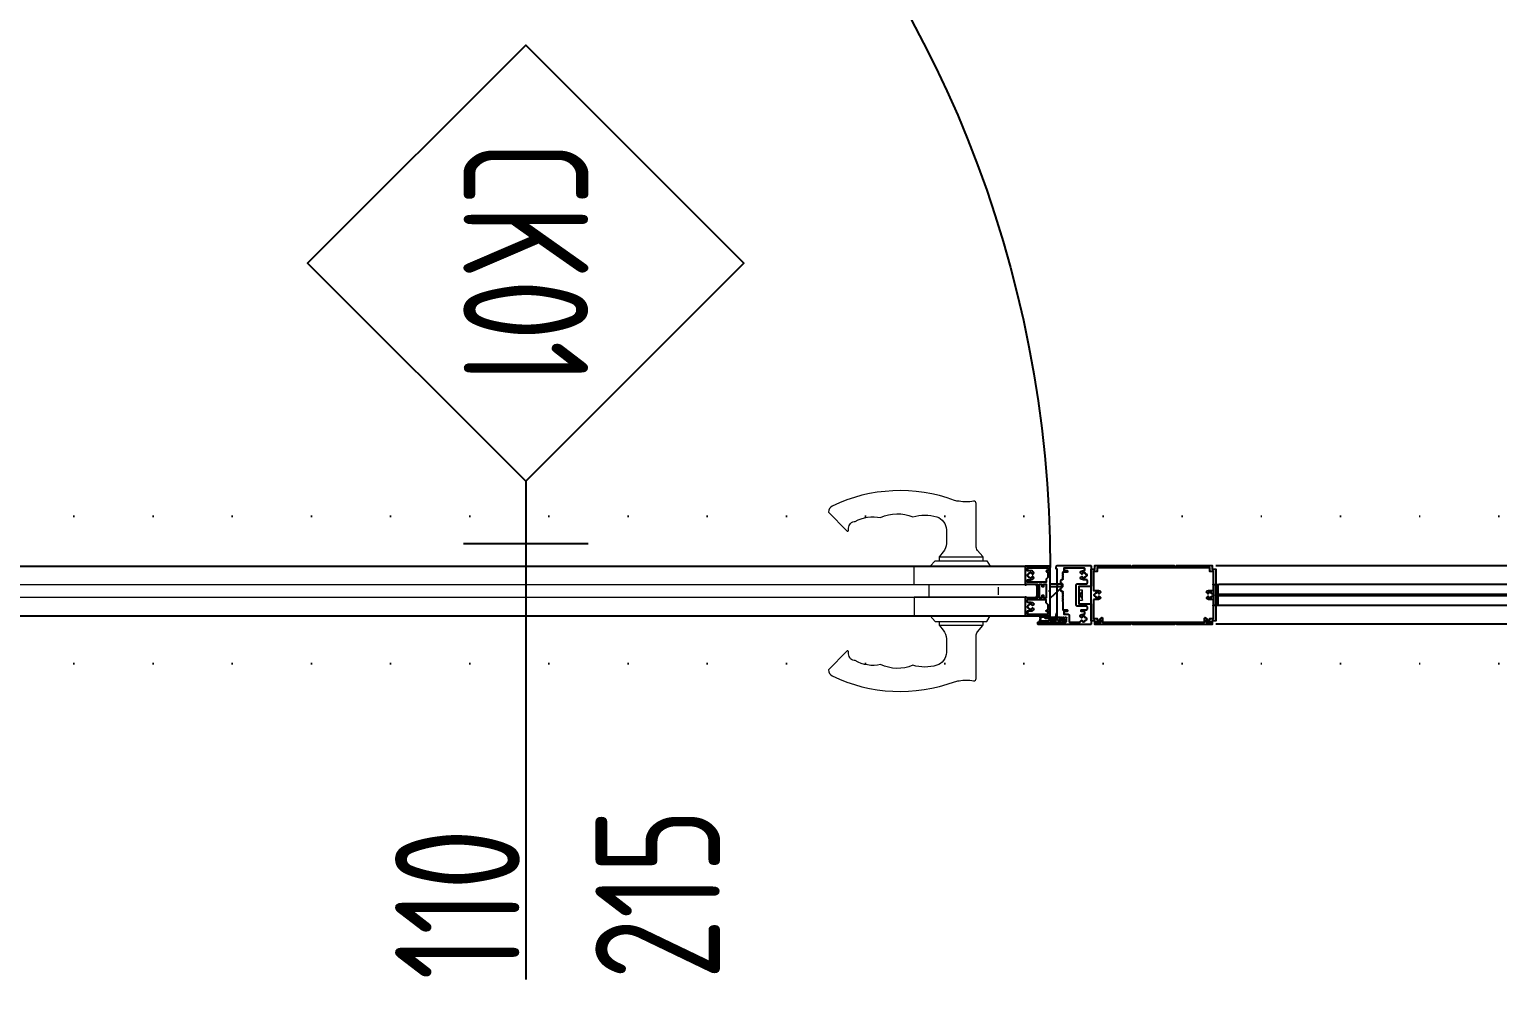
# Model space of a CAD drawing. Header units: centimetres. Extents: x 2289 to 5458, y 2057 to 4688.
# Drawn here: x 3831.7 to 3949.5, y 4006.4 to 4082.6 of the extents above; entities that cross this region are included whole.
import ezdxf
from ezdxf.enums import TextEntityAlignment as Align

# ---------------------------------------------------------------- set-up
doc = ezdxf.new("R2010")
doc.units = ezdxf.units.CM
doc.header["$LTSCALE"] = 50
for name, pattern in [('DOT2', [0.125, 0, -0.125]), ('HIDDEN', [0.375, 0.25, -0.125]), ('kesik cizgi', [9.525, 6.35, -3.175])]:
    doc.linetypes.add(name, pattern=pattern)
for name, color, linetype in [('BA_elev3', 8, 'Continuous'), ('BA_gor3', 163, 'Continuous'), ('BA_mat-cam', 131, 'Continuous'), ('BA_mat-metal', 122, 'Continuous'), ('BA_mat_metal', 122, 'Continuous'), ('BA_plan-iz-ust', 8, 'DOT2'), ('BA_sembol_no-kapi', 12, 'Continuous'), ('TRİMLİNE', 4, 'Continuous')]:
    doc.layers.add(name, color=color, linetype=linetype)
doc.layers.add('BA_guide', color=230, linetype='Continuous', plot=False)
doc.styles.add('text3', font='geniso.shx', dxfattribs={"width": 0.7})

# ---------------------------------------------------------------- blocks, each defined once
blk = doc.blocks.new('*U46')
blk.add_line((0, 10), (0, -70))
blk.add_lwpolyline([(0, 10), (35, 45), (0, 80), (-35, 45)], close=True)
at = {"layer": 'BA_guide'}
blk.add_line((-10, 0), (10, 0), dxfattribs=at)
at = {"color": 7, "style": 'text3', "width": 0.8}
blk.add_attdef('K00', text='', height=20, rotation=90, dxfattribs=at).set_placement((0, 45), align=Align.MIDDLE_CENTER)
blk.add_attdef('220', text='', height=20, rotation=90, dxfattribs=at).set_placement((5, -70), align=Align.TOP_LEFT)
blk.add_attdef('100', text='', height=20, rotation=90, dxfattribs=at).set_placement((0, -70), align=Align.BOTTOM_LEFT)
blk = doc.blocks.new('asda')
at = {"layer": 'BA_mat_metal', "linetype": 'Continuous'}
for points in [[(14102.03, 36649.95), (14102.03, 36651.47), (14101.91, 36651.47), (14101.73, 36651.47), (14101.73, 36651.59), (14101.48, 36651.59, -0.414214), (14101.43, 36651.64, -0.309233), (14101.44, 36651.69), (14101.5, 36651.75, -0.201054), (14101.54, 36651.77), (14101.6, 36651.77), (14101.73, 36651.77), (14101.91, 36651.77), (14101.91, 36651.65), (14102.03, 36651.65), (14102.21, 36651.65), (14102.21, 36647.52), (14101.91, 36647.52), (14101.91, 36647.22), (14099.07, 36647.22, -0.414214), (14099.05, 36647.24), (14099.05, 36647.27), (14098.89, 36647.27), (14098.89, 36647.24, -0.414214), (14098.86, 36647.22), (14095.55, 36647.22, -0.414214), (14095.53, 36647.24), (14095.53, 36647.27), (14095.37, 36647.27), (14095.37, 36647.24, -0.414214), (14095.34, 36647.22), (14092.51, 36647.22), (14092.51, 36647.52), (14092.21, 36647.52), (14092.21, 36651.65), (14092.39, 36651.65), (14092.51, 36651.65), (14092.51, 36651.77), (14092.69, 36651.77), (14092.81, 36651.77), (14092.88, 36651.77, -0.201054), (14092.91, 36651.75), (14092.97, 36651.69, -0.196772), (14092.99, 36651.66, -0.564809), (14092.94, 36651.59), (14092.69, 36651.59), (14092.69, 36651.47), (14092.51, 36651.47), (14092.39, 36651.47), (14092.39, 36649.95), (14092.7, 36649.95, -0.127017), (14092.9, 36649.9, -0.502827), (14092.92, 36649.75), (14092.86, 36649.69, -0.570359), (14092.81, 36649.7, -0.328382), (14092.79, 36649.73), (14092.79, 36649.79, 0.195656), (14092.57, 36649.78), (14092.58, 36649.72, -0.259401), (14092.57, 36649.7, 0.052936), (14092.55, 36649.68, -0.320319), (14092.53, 36649.67), (14092.49, 36649.68), (14092.41, 36649.58), (14092.49, 36649.49), (14092.53, 36649.5, -0.320319), (14092.55, 36649.49, 0.052936), (14092.57, 36649.47, -0.259401), (14092.58, 36649.45), (14092.57, 36649.39, 0.195656), (14092.79, 36649.37), (14092.79, 36649.44, -0.328382), (14092.81, 36649.47, -0.570359), (14092.86, 36649.48), (14092.92, 36649.42, -0.502827), (14092.9, 36649.26, -0.127017), (14092.7, 36649.21), (14092.39, 36649.21), (14092.39, 36647.7), (14092.69, 36647.7), (14092.69, 36647.4), (14101.73, 36647.4), (14101.73, 36647.7), (14102.03, 36647.7), (14102.03, 36649.21), (14101.71, 36649.21, -0.127017), (14101.52, 36649.26, -0.502827), (14101.5, 36649.42), (14101.56, 36649.48, -0.570359), (14101.61, 36649.47, -0.328382), (14101.63, 36649.44), (14101.63, 36649.37, 0.195656), (14101.85, 36649.39), (14101.84, 36649.45, -0.259401), (14101.84, 36649.47, 0.052936), (14101.86, 36649.49, -0.320319), (14101.89, 36649.5), (14101.93, 36649.49), (14102.01, 36649.58), (14101.93, 36649.68), (14101.89, 36649.67, -0.320319), (14101.86, 36649.68, 0.052936), (14101.84, 36649.7, -0.259401), (14101.84, 36649.72), (14101.85, 36649.78, 0.195656), (14101.63, 36649.79), (14101.63, 36649.73, -0.328382), (14101.61, 36649.7, -0.570359), (14101.56, 36649.69), (14101.5, 36649.75, -0.502827), (14101.52, 36649.9, -0.127017), (14101.71, 36649.95)], [(14098.86, 36651.95, -0.414214), (14098.89, 36651.92), (14098.89, 36651.9), (14099.05, 36651.9), (14099.05, 36651.92, -0.414214), (14099.07, 36651.95), (14101.91, 36651.95), (14101.91, 36651.77), (14101.43, 36651.77), (14101.43, 36651.68), (14101.43, 36651.64), (14101.43, 36651.62), (14101.48, 36651.56, -0.41429), (14101.48, 36651.49), (14101.4, 36651.42, -0.196705), (14101.37, 36651.4, -0.566687), (14101.3, 36651.45), (14101.3, 36651.77), (14093.12, 36651.77), (14093.12, 36651.45, -0.414214), (14093.07, 36651.4, -0.310318), (14093.01, 36651.42), (14092.93, 36651.49, -0.41429), (14092.93, 36651.56), (14092.99, 36651.62), (14092.99, 36651.66), (14092.99, 36651.68), (14092.99, 36651.77), (14092.51, 36651.77), (14092.51, 36651.95), (14095.34, 36651.95, -0.414214), (14095.37, 36651.92), (14095.37, 36651.9), (14095.53, 36651.9), (14095.53, 36651.92, -0.414214), (14095.55, 36651.95)]]:
    blk.add_lwpolyline(points, format="xyb", close=True, dxfattribs=at)
blk = doc.blocks.new('*U72')
at = {"layer": 'BA_gor3', "linetype": 'Continuous', "lineweight": 18}
for p, q in [((1847.58, 40.42), (1851.09, 40.42)), ((1858.77, 37.6), (1859.07, 38.4)), ((1858.77, 38.4), (1859.07, 37.6)), ((1847.58, 34.93), (1851.09, 34.93))]:
    blk.add_line(p, q, dxfattribs=at)
at = {"layer": 'BA_gor3'}
for p, q in [((1768.45, 39.67), (1854.49, 39.67)), ((1768.45, 35.67), (1854.49, 35.67))]:
    blk.add_line(p, q, dxfattribs=at)
at = {"layer": 'BA_gor3', "linetype": 'kesik cizgi', "lineweight": 18, "ltscale": 0.5}
for p, q in [((1846.74, 37.17), (1846.74, 38.17)), ((1852.32, 37.37), (1852.32, 37.97))]:
    blk.add_line(p, q, dxfattribs=at)
at = {"layer": 'BA_gor3', "linetype": 'Continuous', "lineweight": 18}
for points in [[(1847.57, 40.11), (1847.57, 40.39, -0.174257), (1847.59, 40.44), (1847.9, 40.81, 0.174257), (1848.15, 41.5), (1848.15, 42.6, 0.331252), (1847.38, 43.63, 0.146751), (1845.47, 43.63, 0.217403), (1842.88, 43.57, 0.190956), (1840.85, 43.26, 0.414214), (1840.31, 42.72), (1840.31, 42.57, -0.67294), (1840.16, 42.5), (1838.69, 44.01, -0.288637), (1839, 44.49, -0.202944), (1848.81, 44.95, 0.088757), (1849.18, 44.88, 0.097868), (1850.33, 44.88, -0.470801), (1850.54, 44.7), (1850.54, 41.28, 0.174257), (1850.66, 40.94), (1851.07, 40.44, -0.174257), (1851.1, 40.39), (1851.1, 40.11)], [(1851.1, 35.24), (1851.1, 34.96, -0.174257), (1851.07, 34.91), (1850.66, 34.41, 0.174257), (1850.54, 34.06), (1850.54, 30.65, -0.470801), (1850.33, 30.47, 0.097868), (1849.18, 30.47, 0.088757), (1848.81, 30.4, -0.202944), (1839, 30.85, -0.288637), (1838.69, 31.34), (1840.16, 32.85, -0.67294), (1840.31, 32.78), (1840.31, 32.63, 0.414214), (1840.85, 32.09, 0.190956), (1842.88, 31.78, 0.217403), (1845.47, 31.72, 0.146751), (1847.38, 31.72, 0.331252), (1848.15, 32.75), (1848.15, 33.85, 0.174257), (1847.9, 34.54), (1847.59, 34.91, -0.174257), (1847.57, 34.96), (1847.57, 35.24)]]:
    blk.add_lwpolyline(points, format="xyb", dxfattribs=at)
for points in [[(1846.86, 39.67), (1847.26, 40.11), (1851.41, 40.11), (1851.66, 39.67)], [(1846.86, 35.67), (1847.26, 35.24), (1851.41, 35.24), (1851.66, 35.67)]]:
    blk.add_lwpolyline(points, dxfattribs=at)
for points in [[(1854.47, 38.17), (1845.58, 38.17), (1845.58, 39.67), (1854.47, 39.67)], [(1858.77, 37.6), (1858.77, 38.4), (1859.07, 38.4), (1859.07, 37.6)], [(1854.47, 35.67), (1854.47, 37.17), (1845.58, 37.17), (1845.58, 35.67)]]:
    blk.add_lwpolyline(points, close=True, dxfattribs=at)
at = {"layer": 'BA_gor3', "linetype": 'HIDDEN', "ltscale": 30}
blk.add_arc((1764.35, 35.74), 92.12, 274.0047, 0.0286, dxfattribs=at)
at = {"layer": 'BA_mat-cam', "lineweight": 9}
blk.add_lwpolyline([(1855.32, 37.17), (1767.62, 37.17), (1767.52, 37.27), (1767.52, 38.07), (1767.62, 38.17), (1855.32, 38.17), (1855.42, 38.07), (1855.42, 37.27)], close=True, dxfattribs=at)
at = {"layer": 'BA_mat_metal'}
blk.add_line((1859.77, 39), (1859.77, 40.1), dxfattribs=at)
at = {"layer": 'BA_mat_metal', "linetype": 'HIDDEN', "ltscale": 25}
for p, q in [((1857.47, 37.34), (1856.47, 38.24)), ((1857.47, 37.34), (1856.47, 37.34)), ((1856.47, 37.1), (1857.47, 37.1)), ((1857.47, 37.1), (1857.47, 37.34))]:
    blk.add_line(p, q, dxfattribs=at)
at = {"layer": 'BA_mat_metal'}
for points in [[(1857, 40.36), (1855.53, 40.36, 0.414214), (1855.48, 40.31), (1855.48, 40.22, 0.414214), (1855.53, 40.17), (1857.09, 40.17), (1857.7, 40.17, -0.414214), (1857.8, 40.07), (1857.8, 39.81), (1857.79, 39.83, 0.414214), (1857.75, 39.83), (1857.7, 39.77), (1857.65, 39.83, 0.414214), (1857.61, 39.83), (1857.56, 39.77), (1857.51, 39.83, 0.414214), (1857.47, 39.83), (1857.42, 39.77), (1857.37, 39.83, 0.414214), (1857.33, 39.83), (1857.28, 39.77), (1857.23, 39.83, 0.414214), (1857.19, 39.83), (1857.14, 39.77), (1857.09, 39.83, 0.668179), (1857.04, 39.81), (1857.04, 37.27), (1857.08, 37.23), (1857.04, 37.19), (1857.04, 35.92), (1857, 35.92, 0.414214), (1856.97, 35.9), (1856.97, 35.73, 0.414214), (1857.07, 35.63), (1859.72, 35.63, 0.414214), (1859.77, 35.68), (1859.77, 37.27, 0.414214), (1859.75, 37.3), (1858.8, 37.3, -0.414214), (1858.77, 37.32), (1858.77, 38.67, -0.414214), (1858.8, 38.7), (1859.75, 38.7, 0.414214), (1859.77, 38.72), (1859.77, 40.31, 0.414214), (1859.72, 40.36)], [(1857.69, 40.17), (1857.69, 40.1, -0.173683), (1857.65, 39.98), (1857.44, 39.82, -0.371882), (1857.41, 39.81, -0.450523), (1857.41, 39.84), (1857.57, 40, 0.584702), (1857.55, 40.03), (1857.47, 40.03, 0.224388), (1857.45, 40.03), (1857.23, 39.8, -0.371882), (1857.2, 39.8, -0.450523), (1857.19, 39.82), (1857.34, 40, 0.584702), (1857.32, 40.03), (1857.14, 40.03, 0.414214), (1857.04, 39.93), (1857.04, 39.47, -0.414214), (1856.94, 39.57), (1856.94, 39.69, 0.414214), (1856.86, 39.77), (1856.56, 39.79), (1856.12, 39.81, 0.527587), (1856.08, 39.74, 0.281459), (1856.1, 39.73), (1856.25, 39.73, -0.400112), (1856.27, 39.71, -0.428458), (1856.25, 39.68), (1855.72, 39.68, -0.549515), (1855.65, 39.8), (1855.67, 39.85, 0.247304), (1855.67, 39.87), (1855.61, 40.07, -0.133452), (1855.59, 40.12), (1855.59, 40.17)], [(1856.47, 39.9), (1856.35, 40.05, 0.221176), (1856.33, 40.06), (1855.69, 40.09, 0.594665), (1855.67, 40.06), (1855.71, 39.99, -0.111945), (1855.72, 39.83), (1855.69, 39.78, 0.52657), (1855.71, 39.75), (1856.01, 39.74, 0.445897), (1856.03, 39.76, -0.445641), (1856.13, 39.86), (1856.45, 39.87, 0.723999)], [(1856.49, 40.05, 0.637785), (1856.47, 40.02), (1856.59, 39.87, 0.232875), (1856.61, 39.86), (1856.92, 39.86, 0.414214), (1856.94, 39.88), (1856.94, 40.02, 0.401264), (1856.92, 40.04)], [(1857.99, 40.12, -0.414214), (1858.04, 40.17), (1858.84, 40.17, -0.37077), (1858.89, 40.13, 0.163335), (1858.92, 40.08), (1858.98, 40.02, 0.436883), (1859.02, 40.02, -0.036899), (1859.04, 40.04, 0.214021), (1859.05, 40.06), (1859.05, 40.11, -0.343935), (1859.06, 40.13, -0.167311), (1859.25, 40.11, -0.355004), (1859.26, 40.09), (1859.26, 40.05, 0.259401), (1859.26, 40.03, -0.052936), (1859.28, 40.01, 0.320319), (1859.31, 40), (1859.34, 40.01, -0.294226), (1859.36, 40), (1859.42, 39.93, -0.358238), (1859.42, 39.9), (1859.36, 39.83, -0.294226), (1859.34, 39.82), (1859.31, 39.83, 0.320319), (1859.28, 39.82, -0.052936), (1859.26, 39.8, 0.259401), (1859.26, 39.78), (1859.26, 39.74, -0.355004), (1859.25, 39.72, -0.167311), (1859.06, 39.7, -0.343935), (1859.05, 39.72), (1859.05, 39.77, 0.214021), (1859.04, 39.79, -0.036899), (1859.02, 39.81, 0.436883), (1858.98, 39.81), (1858.92, 39.75, 0.502827), (1858.94, 39.59, 0.127017), (1859.13, 39.54), (1859.2, 39.54, -0.414214), (1859.25, 39.49), (1859.25, 39.37, -0.414214), (1859.2, 39.32), (1859.01, 39.32, 0.414214), (1858.96, 39.27), (1858.96, 39.23, 0.414214), (1859.01, 39.18), (1859.41, 39.18, -0.414214), (1859.46, 39.13), (1859.46, 38.95, -0.414214), (1859.41, 38.9), (1858.67, 38.9, 0.414214), (1858.57, 38.8), (1858.57, 37.2, 0.414214), (1858.67, 37.1), (1859.41, 37.1, -0.414214), (1859.46, 37.05), (1859.46, 36.82, -0.414214), (1859.41, 36.77), (1859.16, 36.77, 0.127017), (1858.97, 36.72, 0.502827), (1858.94, 36.57), (1859, 36.51, 0.436883), (1859.05, 36.51, -0.036899), (1859.06, 36.53, 0.214021), (1859.07, 36.55), (1859.07, 36.6, -0.343935), (1859.09, 36.62, -0.167311), (1859.28, 36.6, -0.355004), (1859.29, 36.58), (1859.28, 36.54, 0.259401), (1859.29, 36.52, -0.052936), (1859.31, 36.5, 0.320319), (1859.33, 36.49), (1859.36, 36.5, -0.294226), (1859.38, 36.49), (1859.44, 36.42, -0.358238), (1859.44, 36.39), (1859.38, 36.32, -0.294226), (1859.36, 36.31), (1859.33, 36.32, 0.320319), (1859.31, 36.31, -0.052936), (1859.29, 36.29, 0.259401), (1859.28, 36.27), (1859.29, 36.23, -0.355004), (1859.28, 36.21, -0.167311), (1859.09, 36.19, -0.343935), (1859.07, 36.21), (1859.07, 36.26, 0.214021), (1859.06, 36.28, -0.036899), (1859.05, 36.3, 0.436883), (1859, 36.3), (1858.94, 36.24, 0.502827), (1858.97, 36.08, 0.127017), (1859.16, 36.03), (1859.2, 36.03, -0.414214), (1859.25, 35.98), (1859.25, 35.88, -0.414214), (1859.2, 35.83), (1857.57, 35.83), (1857.57, 35.89), (1857.6, 35.92, 0.414214), (1857.6, 35.95), (1857.57, 35.97), (1857.57, 36.03), (1857.84, 36.03, 0.414214), (1857.86, 36.06), (1857.86, 36.14, 0.414214), (1857.83, 36.17), (1857.49, 36.17), (1857.46, 36.2), (1857.49, 36.23, 0.36397), (1857.49, 36.27), (1857.46, 36.3), (1857.49, 36.33, 0.36397), (1857.49, 36.37), (1857.46, 36.4), (1857.49, 36.42, 0.36397), (1857.49, 36.47), (1857.46, 36.49), (1857.49, 36.52, 0.36397), (1857.49, 36.56), (1857.46, 36.59), (1857.49, 36.62, 0.36397), (1857.49, 36.66), (1857.46, 36.69), (1857.49, 36.71, 0.403721), (1857.48, 36.76, 0.252302), (1857.44, 36.78), (1857.4, 36.78, -0.414214), (1857.3, 36.88), (1857.3, 36.95, -0.323388), (1857.34, 37, 0.52724), (1857.39, 37.2, -0.359211), (1857.39, 37.26, 0.52724), (1857.34, 37.46, -0.323388), (1857.3, 37.51), (1857.3, 37.57, -0.375011), (1857.4, 37.69), (1857.47, 37.69), (1857.49, 37.72, 0.36397), (1857.49, 37.76), (1857.46, 37.79), (1857.49, 37.81, 0.36397), (1857.49, 37.86), (1857.46, 37.88), (1857.49, 37.91, 0.36397), (1857.49, 37.95), (1857.46, 37.98), (1857.49, 38.01, 0.36397), (1857.49, 38.05), (1857.46, 38.08), (1857.49, 38.1, 0.36397), (1857.49, 38.15), (1857.46, 38.17), (1857.49, 38.2, 0.36397), (1857.49, 38.25), (1857.46, 38.27), (1857.49, 38.3, 0.36397), (1857.49, 38.34), (1857.46, 38.37), (1857.49, 38.39, 0.36397), (1857.49, 38.44), (1857.47, 38.46, -0.36397), (1857.47, 38.49), (1857.49, 38.5, 0.008835), (1857.49, 38.5), (1857.49, 39.18), (1857.81, 39.18, 0.414214), (1857.86, 39.23), (1857.86, 39.27, 0.414214), (1857.81, 39.32), (1857.57, 39.32), (1857.57, 39.4), (1857.6, 39.42, 0.414214), (1857.6, 39.45), (1857.57, 39.47), (1857.57, 39.54), (1857.94, 39.54, 0.414214), (1857.99, 39.59)], [(1854.47, 35.69), (1854.47, 37.15, -0.414214), (1854.49, 37.17), (1854.55, 37.17, -0.414214), (1854.57, 37.15), (1854.57, 37.12), (1855.01, 37.12), (1855.03, 37.14), (1855.04, 37.12), (1855.06, 37.14), (1855.07, 37.12), (1855.09, 37.14), (1855.11, 37.12), (1855.12, 37.14), (1855.14, 37.12), (1855.15, 37.14), (1855.17, 37.12), (1855.18, 37.14), (1855.2, 37.12), (1855.22, 37.14), (1855.23, 37.12), (1855.25, 37.14), (1855.26, 37.12), (1855.28, 37.14), (1855.29, 37.12), (1855.31, 37.14), (1855.32, 37.12), (1855.34, 37.14), (1855.36, 37.12), (1855.37, 37.14), (1855.39, 37.12), (1855.4, 37.14), (1855.42, 37.12), (1855.43, 37.14), (1855.45, 37.12), (1855.47, 37.12), (1855.47, 38.22), (1855.45, 38.22), (1855.43, 38.21), (1855.42, 38.22), (1855.4, 38.21), (1855.39, 38.22), (1855.37, 38.21), (1855.36, 38.22), (1855.34, 38.21), (1855.32, 38.22), (1855.31, 38.21), (1855.29, 38.22), (1855.28, 38.21), (1855.26, 38.22), (1855.25, 38.21), (1855.23, 38.22), (1855.22, 38.21), (1855.2, 38.22), (1855.18, 38.21), (1855.17, 38.22), (1855.15, 38.21), (1855.14, 38.22), (1855.12, 38.21), (1855.11, 38.22), (1855.09, 38.21), (1855.07, 38.22), (1855.06, 38.21), (1855.04, 38.22), (1855.03, 38.21), (1855.01, 38.22), (1854.57, 38.22), (1854.57, 38.19, -0.414214), (1854.55, 38.17), (1854.49, 38.17, -0.414214), (1854.47, 38.19), (1854.47, 39.65, -0.414214), (1854.49, 39.67), (1856.45, 39.67, -0.414214), (1856.47, 39.65), (1856.47, 38.98), (1856.47, 38.98, 0.414214), (1856.42, 38.93, 0.414214), (1856.47, 38.88), (1856.47, 38.88), (1856.47, 37.72), (1856.47, 37.72, 0.414214), (1856.42, 37.67, 0.414214), (1856.47, 37.62), (1856.47, 37.62), (1856.47, 36.46), (1856.47, 36.46, 0.414214), (1856.42, 36.41, 0.414214), (1856.47, 36.36), (1856.47, 36.36), (1856.47, 35.69, -0.414214), (1856.45, 35.67), (1854.49, 35.67, -0.414214)], [(1855.95, 37.32, -0.414214), (1855.97, 37.3), (1855.97, 37.12), (1856.17, 37.12), (1856.17, 38.22), (1855.97, 38.22), (1855.97, 38.04, -0.414214), (1855.95, 38.02), (1855.84, 38.02, -0.414214), (1855.82, 38.04), (1855.82, 38.2, 0.414214), (1855.8, 38.22), (1855.64, 38.22, 0.414214), (1855.62, 38.2), (1855.62, 37.14, 0.414214), (1855.64, 37.12), (1855.82, 37.12), (1855.82, 37.3, -0.414214), (1855.84, 37.32)]]:
    blk.add_lwpolyline(points, format="xyb", close=True, dxfattribs=at)
for points in [[(1856.32, 38.77), (1856.17, 38.62), (1856.17, 38.37), (1854.67, 38.37, -0.414214), (1854.62, 38.42), (1854.62, 38.53, -0.41417), (1854.65, 38.56), (1854.89, 38.56, 0.025753), (1854.93, 38.57, 0.142146), (1855.12, 38.64, 0.530247), (1855.11, 38.81), (1855.06, 38.84, 0.384431), (1855.04, 38.83, -0.080101), (1855, 38.79, 0.421273), (1854.99, 38.76, -0.481864), (1854.98, 38.73, -0.214937), (1854.8, 38.73, -0.481864), (1854.8, 38.76, 0.421273), (1854.79, 38.79, -0.080507), (1854.75, 38.83, 0.421273), (1854.72, 38.84, -0.481864), (1854.69, 38.84), (1854.68, 38.89), (1854.63, 38.93), (1854.68, 38.98), (1854.69, 39.02, -0.481864), (1854.72, 39.03, 0.421273), (1854.75, 39.04), (1854.79, 39.08, 0.421273), (1854.8, 39.1, -0.481864), (1854.8, 39.13, -0.214937), (1854.98, 39.13, -0.469445), (1854.99, 39.1, 0.421273), (1855, 39.08, -0.080101), (1855.04, 39.04, 0.384431), (1855.06, 39.03), (1855.11, 39.06, 0.530247), (1855.12, 39.22, 0.168159), (1854.89, 39.3), (1854.64, 39.3, -0.414175), (1854.62, 39.32), (1854.62, 39.36, 0.996421), (1854.62, 39.47), (1854.62, 39.5, -0.414214), (1854.64, 39.52), (1856.32, 39.52), (1856.32, 39.32), (1856.19, 39.32, 0.414214), (1856.17, 39.3), (1856.17, 39.24, 0.414214), (1856.19, 39.22), (1856.32, 39.22), (1856.32, 38.77), (1856.32, 39.22)], [(1856.32, 36.57), (1856.17, 36.72), (1856.17, 36.97), (1854.67, 36.97, 0.414214), (1854.62, 36.92), (1854.62, 36.81, 0.41417), (1854.65, 36.78), (1854.89, 36.78, -0.025753), (1854.93, 36.78, -0.142146), (1855.12, 36.7, -0.530247), (1855.11, 36.54), (1855.06, 36.51, -0.384431), (1855.04, 36.52, 0.080101), (1855, 36.56, -0.421273), (1854.99, 36.58, 0.481864), (1854.98, 36.61, 0.214937), (1854.8, 36.61, 0.481864), (1854.8, 36.58, -0.421273), (1854.79, 36.56, 0.080507), (1854.75, 36.52, -0.421273), (1854.72, 36.51, 0.481864), (1854.69, 36.5), (1854.68, 36.46), (1854.63, 36.41), (1854.68, 36.37), (1854.69, 36.32, 0.481864), (1854.72, 36.32, -0.421273), (1854.75, 36.31), (1854.79, 36.27, -0.421273), (1854.8, 36.24, 0.481864), (1854.8, 36.21, 0.214937), (1854.98, 36.21, 0.469445), (1854.99, 36.24, -0.421273), (1855, 36.27, 0.080101), (1855.04, 36.31, -0.384431), (1855.06, 36.32), (1855.11, 36.29, -0.530247), (1855.12, 36.12, -0.168159), (1854.89, 36.04), (1854.64, 36.04, 0.414175), (1854.62, 36.02), (1854.62, 35.99, -0.996421), (1854.62, 35.88), (1854.62, 35.84, 0.414214), (1854.64, 35.82), (1856.32, 35.82), (1856.32, 36.02), (1856.19, 36.02, -0.414214), (1856.17, 36.04), (1856.17, 36.1, -0.414214), (1856.19, 36.12), (1856.32, 36.12), (1856.32, 36.57), (1856.32, 36.12)]]:
    blk.add_lwpolyline(points, format="xyb", dxfattribs=at)
blk = doc.blocks.new('SSTKFİTİL')
at = {"layer": 'BA_elev3', "linetype": 'Continuous'}
blk.add_lwpolyline([(1624.76, -987.16), (1624.76, -987.16), (1624.76, -987.16, -0.357511), (1624.74, -987.14), (1624.56, -986.94, 0.414214), (1624.54, -986.92), (1624.54, -986.92, 0.535184), (1624.52, -986.94, -0.509189), (1624.38, -987.16), (1624.31, -987.16, -0.548419), (1624.18, -986.93), (1624.18, -986.83, -0.414214), (1624.21, -986.81), (1624.28, -986.81, 0.36397), (1624.31, -986.79), (1624.33, -986.69), (1624.33, -986.69, 0.414214), (1624.36, -986.67), (1624.36, -986.61, 0.493145), (1624.33, -986.59), (1624.28, -986.6), (1624.28, -986.56, -0.015614), (1624.28, -986.56), (1624.34, -986.54, -0.176327), (1624.47, -986.54), (1624.53, -986.56, -0.015614), (1624.53, -986.56), (1624.53, -986.6), (1624.48, -986.59, 0.493145), (1624.46, -986.61), (1624.46, -986.67, 0.414214), (1624.48, -986.69), (1624.49, -986.69), (1624.5, -986.79, 0.36397), (1624.53, -986.81), (1624.61, -986.81, -0.414214), (1624.63, -986.83), (1624.78, -987.14, -0.414214), (1624.76, -987.16)], format="xyb", dxfattribs=at)
blk.add_lwpolyline([(1624.38, -987.12, 0.502336), (1624.48, -986.96, 0.085253), (1624.46, -986.92, 0.210512), (1624.43, -986.91), (1624.26, -986.91, 0.210073), (1624.23, -986.92, 0.631628), (1624.31, -987.12)], format="xyb", close=True, dxfattribs=at)
blk = doc.blocks.new('*U74')
blk.add_point((22134.8, 35502.17))
at = {"layer": 'BA_gor3', "linetype": 'Continuous'}
for p, q in [((22044.1, 35504.51), (22134.8, 35504.51)), ((22044.1, 35499.84), (22134.8, 35499.84))]:
    blk.add_line(p, q, dxfattribs=at)
for points in [[(22039.32, 35502.59), (22039.1, 35502.59), (22039.1, 35503.59), (22039.32, 35503.59)], [(22043.56, 35503.36), (22043.56, 35503.06), (22042.56, 35503.06), (22042.56, 35503.36)], [(22042.2, 35502.21), (22134.55, 35502.21), (22134.55, 35502.14), (22042.2, 35502.14)], [(22134.55, 35503.01), (22134.65, 35502.91), (22134.65, 35501.44), (22134.55, 35501.34), (22135.05, 35501.34), (22134.95, 35501.44), (22134.95, 35502.91), (22135.05, 35503.01)], [(22043.56, 35500.99), (22043.56, 35501.29), (22042.56, 35501.29), (22042.56, 35500.99)]]:
    blk.add_lwpolyline(points, close=True, dxfattribs=at)
at = {"layer": 'BA_gor3'}
blk.add_circle((22039.1, 35502.51), 0.05, dxfattribs=at)
at = {"layer": 'BA_mat-cam'}
for points in [[(22042.1, 35502.31), (22042.1, 35502.91), (22042.2, 35503.01), (22134.55, 35503.01), (22134.65, 35502.91), (22134.65, 35502.31), (22134.55, 35502.21), (22042.2, 35502.21)], [(22042.1, 35502.04), (22042.1, 35501.44), (22042.2, 35501.34), (22134.55, 35501.34), (22134.65, 35501.44), (22134.65, 35502.04), (22134.55, 35502.14), (22042.2, 35502.14)]]:
    blk.add_lwpolyline(points, close=True, dxfattribs=at)
at = {"layer": 'BA_mat_metal'}
for p, q in [((22043.75, 35500.9), (22043.79, 35500.74)), ((22043.79, 35500.74), (22043.75, 35500.74)), ((22043.75, 35500.74), (22043.75, 35500.56))]:
    blk.add_line(p, q, dxfattribs=at)
for points in [[(22043.56, 35503.36, 0.267949), (22043.58, 35503.37), (22043.59, 35503.4, -0.267949), (22043.61, 35503.41), (22043.7, 35503.41, 0.340471), (22043.75, 35503.45), (22043.79, 35503.61), (22043.75, 35503.61), (22043.75, 35503.93, -0.414214), (22043.78, 35503.96), (22043.97, 35503.96, -0.414214), (22044, 35503.93), (22044, 35503.61), (22043.96, 35503.61), (22044, 35503.45, 0.878591), (22044.1, 35503.46), (22044.1, 35504.49, 0.414214), (22044.08, 35504.51), (22039.27, 35504.51, 0.414214), (22039.25, 35504.49), (22039.25, 35504.28, -0.414214), (22039.23, 35504.26), (22039.2, 35504.26, 0.414214), (22039.1, 35504.16), (22039.1, 35503.96, 0.414214), (22039.2, 35503.86), (22039.29, 35503.86, -0.414214), (22039.32, 35503.83), (22039.32, 35502.74), (22039.36, 35502.7), (22039.32, 35502.66), (22039.32, 35502.54), (22039.36, 35502.5), (22039.32, 35502.46), (22039.32, 35502.27, -0.414214), (22039.29, 35502.24), (22039.13, 35502.24, 0.414214), (22039.1, 35502.21), (22039.1, 35502.14, 0.414214), (22039.13, 35502.11), (22039.29, 35502.11, -0.414214), (22039.32, 35502.08), (22039.32, 35501.89), (22039.36, 35501.85), (22039.32, 35501.81), (22039.32, 35501.74), (22039.36, 35501.7), (22039.32, 35501.66), (22039.32, 35501.47, -0.414214), (22039.29, 35501.44), (22039.13, 35501.44, 0.414214), (22039.1, 35501.41), (22039.1, 35501.34, 0.414214), (22039.13, 35501.31), (22039.29, 35501.31, -0.037394), (22039.29, 35501.31), (22039.7, 35501.31), (22039.7, 35501.41), (22039.66, 35501.45), (22039.7, 35501.49), (22039.7, 35501.66), (22039.66, 35501.7), (22039.7, 35501.74), (22039.7, 35501.81), (22039.66, 35501.85), (22039.7, 35501.89), (22039.7, 35502.46), (22039.66, 35502.5), (22039.7, 35502.54), (22039.7, 35502.66), (22039.66, 35502.7), (22039.7, 35502.74), (22039.7, 35503.66, -0.414214), (22039.72, 35503.68), (22040.01, 35503.68, -0.414214), (22040.03, 35503.66), (22040.03, 35503.33), (22040.04, 35503.1, 0.36397), (22040.06, 35503.08), (22040.31, 35503.08, 0.381264), (22040.33, 35503.1), (22040.4, 35503.36, -0.267949), (22040.41, 35503.38), (22040.46, 35503.41), (22040.46, 35503.44), (22040.41, 35503.47, -0.57735), (22040.41, 35503.5), (22040.46, 35503.53), (22040.46, 35503.57), (22040.41, 35503.6, -0.57735), (22040.41, 35503.63), (22040.46, 35503.66), (22040.46, 35503.69), (22040.41, 35503.72, -0.57735), (22040.41, 35503.75), (22040.46, 35503.78), (22040.46, 35503.82), (22040.41, 35503.85, -0.57735), (22040.41, 35503.88), (22040.46, 35503.91), (22040.46, 35503.94), (22040.41, 35503.97, -0.57735), (22040.41, 35504), (22040.46, 35504.03), (22040.46, 35504.07), (22040.41, 35504.1, -0.57735), (22040.41, 35504.13), (22040.46, 35504.16), (22040.46, 35504.18), (22040.46, 35504.19), (22040.41, 35504.22, -0.267949), (22040.4, 35504.24), (22040.4, 35504.24), (22040.4, 35504.28, -0.414214), (22040.43, 35504.31), (22040.47, 35504.31)], [(22040.43, 35504.31), (22041.17, 35504.31, -0.414214), (22041.2, 35504.28), (22041.2, 35504.18, -0.267949), (22041.19, 35504.16), (22041.14, 35504.13), (22041.14, 35504.12), (22041.14, 35504.1), (22041.19, 35504.07, -0.57735), (22041.19, 35504.04), (22041.14, 35504.01), (22041.14, 35503.97), (22041.19, 35503.94, -0.57735), (22041.19, 35503.91), (22041.14, 35503.88), (22041.14, 35503.85), (22041.19, 35503.82, -0.57735), (22041.19, 35503.79), (22041.14, 35503.76), (22041.14, 35503.72), (22041.19, 35503.69, -0.57735), (22041.19, 35503.66), (22041.14, 35503.63), (22041.14, 35503.6), (22041.19, 35503.57, -0.57735), (22041.19, 35503.54), (22041.14, 35503.51), (22041.14, 35503.47), (22041.19, 35503.44, -0.57735), (22041.19, 35503.41), (22041.17, 35503.4, 0.767327), (22041.18, 35503.36), (22041.4, 35503.36)], [(22043.56, 35500.71, -0.339454), (22043.54, 35500.73), (22043.54, 35500.97, 0.414214), (22043.52, 35500.99), (22040.84, 35500.99), (22040.8, 35500.95), (22040.76, 35500.99), (22040.41, 35500.99, -0.414214), (22040.01, 35501.39), (22040.01, 35503.18), (22039.71, 35503.18), (22039.71, 35500.65, 0.414214), (22039.74, 35500.62), (22039.76, 35500.62, -0.414214), (22039.79, 35500.59), (22039.79, 35500.43, -0.267009), (22039.75, 35500.34, 0.263311), (22039.73, 35500.29), (22039.73, 35500.13, 0.437666), (22039.87, 35499.98), (22039.94, 35499.98, 0.414214), (22039.96, 35500), (22039.96, 35500.67, -0.414214), (22039.98, 35500.69), (22040.76, 35500.69), (22040.8, 35500.73), (22040.84, 35500.69), (22043.14, 35500.69, -0.414214), (22043.24, 35500.59), (22043.24, 35500.18, 0.877041), (22043.54, 35500.14), (22043.64, 35500.67, 0.40166), (22043.62, 35500.7), (22043.56, 35500.71)], [(22043.7, 35500.94, -0.340471), (22043.75, 35500.9, 0.340471), (22043.7, 35500.94), (22043.69, 35500.94, 0.338519), (22043.64, 35500.9), (22043.59, 35500.71), (22043.65, 35500.69), (22043.65, 35500.48, 0.414214), (22043.7, 35500.43), (22043.95, 35500.43, -0.414214), (22043.97, 35500.41), (22043.97, 35500.02, 0.198912), (22043.98, 35499.99), (22044, 35499.97, -1), (22043.97, 35499.93), (22043.94, 35499.96, 0.198912), (22043.92, 35499.97), (22039.73, 35499.97, -0.414214), (22039.71, 35499.99), (22039.71, 35500.31, -0.293253), (22039.72, 35500.33, 1.829866), (22039.58, 35500.42), (22039.58, 35499.99, -0.414214), (22039.56, 35499.97), (22039.27, 35499.97, 0.414214), (22039.25, 35499.95), (22039.25, 35499.86, 0.414214), (22039.27, 35499.84), (22044.08, 35499.84, 0.414214), (22044.1, 35499.86), (22044.1, 35500.89, 0.878591), (22044, 35500.9), (22043.96, 35500.74), (22044, 35500.74), (22044, 35500.56, -0.414214), (22043.97, 35500.53), (22043.78, 35500.53, -0.414214), (22043.75, 35500.56)]]:
    blk.add_lwpolyline(points, format="xyb", dxfattribs=at)
blk.add_lwpolyline([(22041.78, 35504.11, 0.414214), (22041.8, 35504.09), (22041.91, 35504.09, -0.414214), (22041.98, 35504.03, -0.414214), (22041.91, 35503.96), (22041.8, 35503.96, 0.414214), (22041.78, 35503.94), (22041.78, 35503.58, 0.414214), (22041.8, 35503.56), (22043.6, 35503.56, 0.414214), (22043.62, 35503.58), (22043.62, 35504.07, -0.414214), (22043.64, 35504.09), (22043.88, 35504.09, 0.414214), (22043.9, 35504.11), (22043.9, 35504.29, 0.414214), (22043.88, 35504.31), (22041.8, 35504.31, 0.414214), (22041.78, 35504.29)], format="xyb", close=True, dxfattribs=at)
blk.add_lwpolyline([(22043.53, 35503.36), (22043.56, 35503.36), (22041.29, 35503.36)], dxfattribs=at)
at = {"layer": 'TRİMLİNE'}
for p, q in [((22043.65, 35500.69), (22043.59, 35500.71)), ((22043.79, 35500.74), (22043.75, 35500.9))]:
    blk.add_line(p, q, dxfattribs=at)
at = {"layer": 'BA_gor3'}
blk.add_blockref('SSTKFİTİL', (20419.47, 36490.22), dxfattribs=at)
at = {"layer": 'BA_gor3', "xscale": -1, "rotation": 180}
blk.add_blockref('SSTKFİTİL', (20419.47, 34514.13), dxfattribs=at)

msp = doc.modelspace()

# ---------------------------------------------------------------- linework, layer by layer
at = {"layer": 'BA_plan-iz-ust'}
for points in [[(3714.57, 4043.57), (4022.57, 4043.57)], [(3714.57, 4031.73), (4022.57, 4031.73)]]:
    msp.add_lwpolyline(points, dxfattribs=at)

# ---------------------------------------------------------------- block references
at = {"color": 2, "xscale": -1, "rotation": 180}
msp.add_blockref('*U72', (2057.1, 4075.23), dxfattribs=at)
at = {"layer": 'BA_mat-cam', "xscale": -1}
msp.add_blockref('*U74', (26061.67, -31464.94), dxfattribs=at)
at = {"layer": 'BA_mat-metal', "rotation": 180}
msp.add_blockref('asda', (18019.08, 40686.82), dxfattribs=at)
at = {"layer": 'BA_sembol_no-kapi'}
ref = msp.add_blockref('*U46', (3871.51, 4041.37), dxfattribs=dict(at, xscale=0.5, yscale=0.5, zscale=0.5))
ref.add_attrib('K00', 'CK01', dxfattribs={"layer": '0', "color": 7, "height": 10, "rotation": 270, "style": 'text3', "width": 0.8}).set_placement((3871.51, 4063.87), align=Align.MIDDLE_CENTER)
ref.add_attrib('220', '215', dxfattribs={"layer": '0', "color": 7, "height": 10, "rotation": 90, "style": 'text3', "width": 0.8}).set_placement((3890.1, 4006.37), align=Align.BOTTOM_LEFT)
ref.add_attrib('100', '110', dxfattribs={"layer": '0', "color": 7, "height": 10, "rotation": 90, "style": 'text3', "width": 0.8}).set_placement((3861.03, 4006.37), align=Align.TOP_LEFT)

doc.saveas('drawing.dxf')
